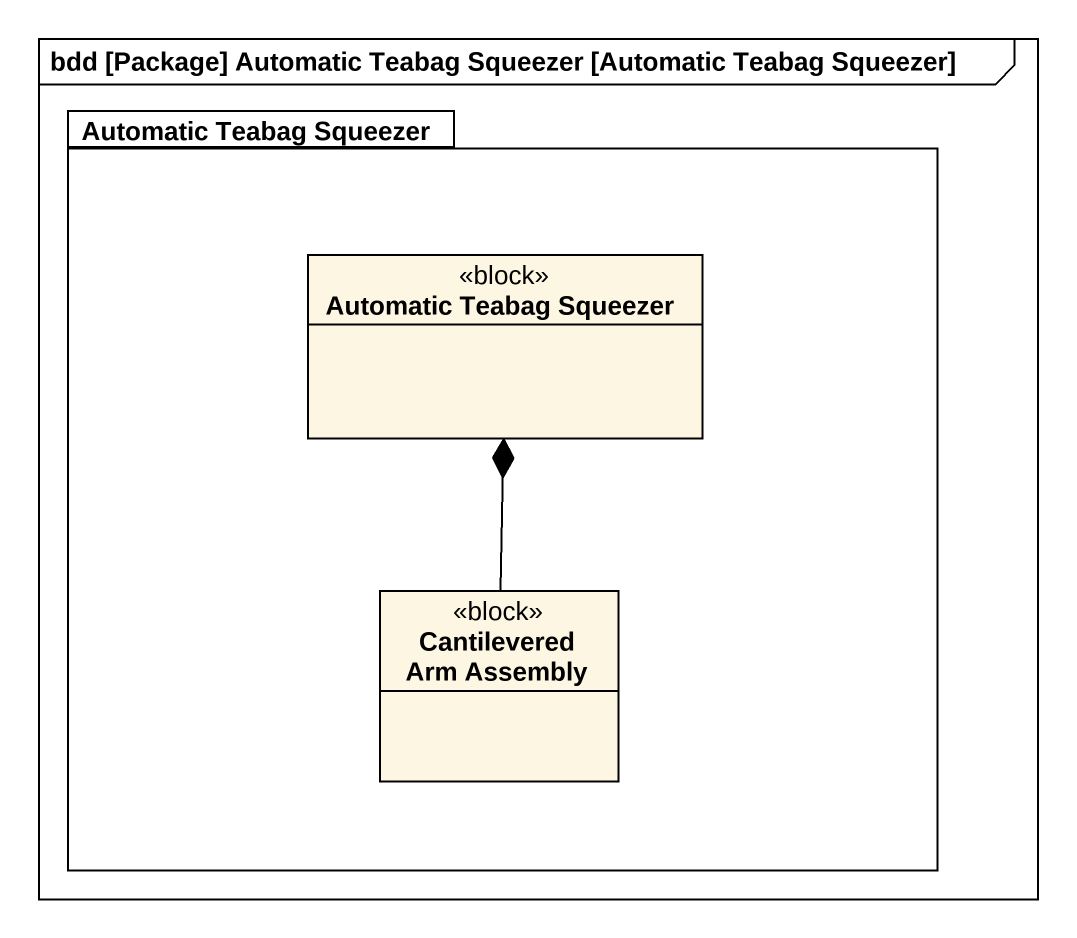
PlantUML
@startuml
mainframe bdd [Package] Automatic Teabag Squeezer [Automatic Teabag Squeezer]
hide circle
hide empty members
package "Automatic Teabag Squeezer" as Automatic_Teabag_Squeezer {
  class "Automatic Teabag Squeezer" as Automatic_Teabag_Squeezer_2 <<block>>
  class "Cantilevered Arm Assembly" as Cantilevered_Arm_Assembly <<block>>
}
Cantilevered_Arm_Assembly -up-* Automatic_Teabag_Squeezer_2
@enduml
